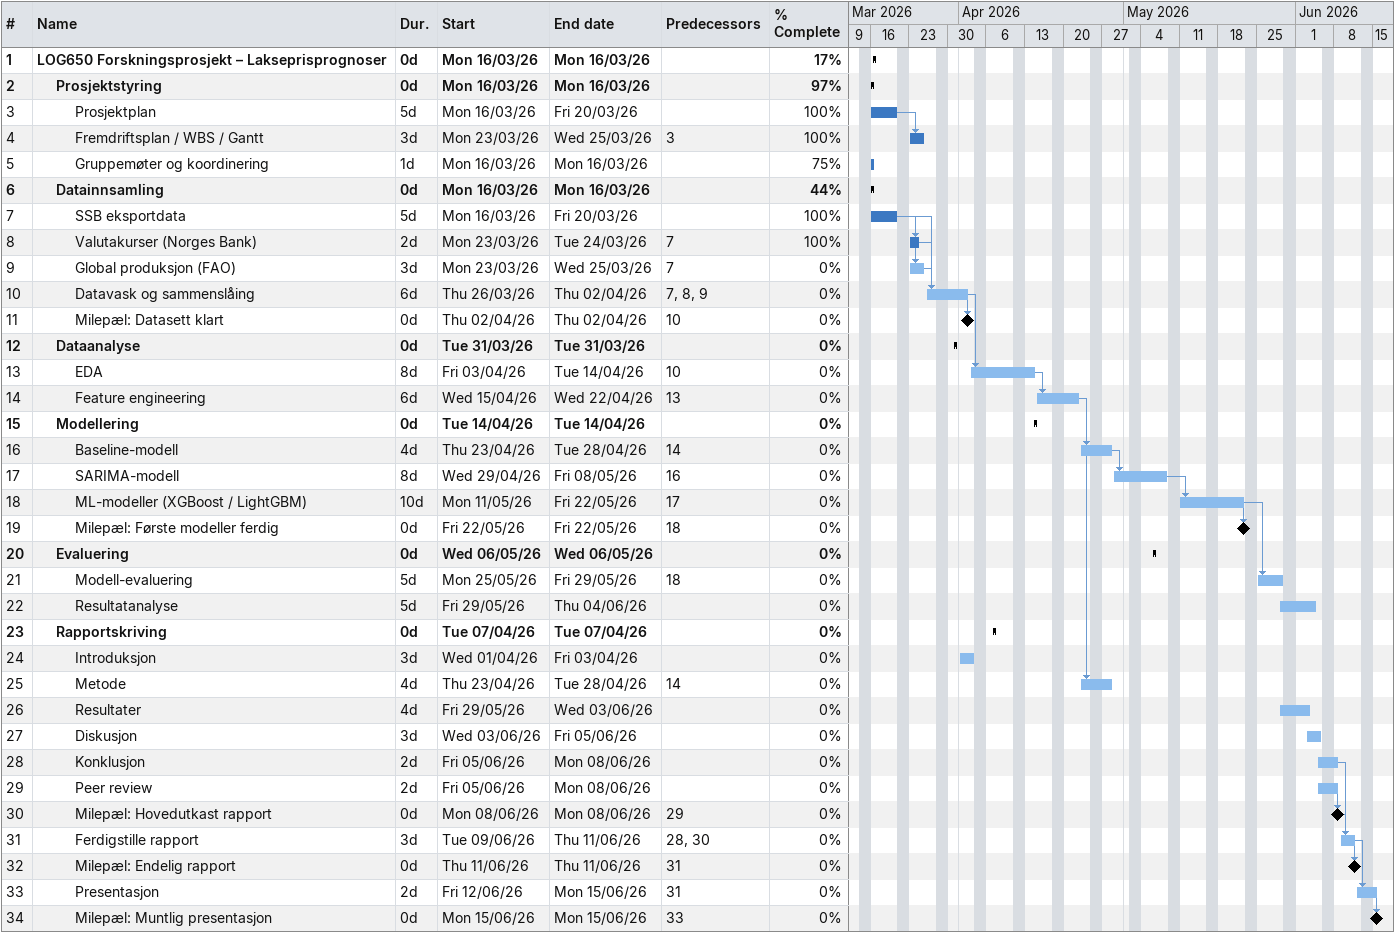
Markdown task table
| ID | Level | Task | Duration | Start | Finish | Predecessors | % complete |
|---|---|---|---|---|---|---|---|
| 1 | 1 | **LOG650 Forskningsprosjekt – Lakseprisprognoser** | 0d | 2026-03-16 | 2026-03-16 |  | 17 |
| 2 | 2 | **Prosjektstyring** | 0d | 2026-03-16 | 2026-03-16 |  | 97 |
| 3 | 3 | Prosjektplan | 5d | 2026-03-16 | 2026-03-20 |  | 100 |
| 4 | 3 | Fremdriftsplan / WBS / Gantt | 3d | 2026-03-23 | 2026-03-25 | 3 | 100 |
| 5 | 3 | Gruppemøter og koordinering | 1d | 2026-03-16 | 2026-03-16 |  | 75 |
| 6 | 2 | **Datainnsamling** | 0d | 2026-03-16 | 2026-03-16 |  | 44 |
| 7 | 3 | SSB eksportdata | 5d | 2026-03-16 | 2026-03-20 |  | 100 |
| 8 | 3 | Valutakurser (Norges Bank) | 2d | 2026-03-23 | 2026-03-24 | 7 | 100 |
| 9 | 3 | Global produksjon (FAO) | 3d | 2026-03-23 | 2026-03-25 | 7 | 0 |
| 10 | 3 | Datavask og sammenslåing | 6d | 2026-03-26 | 2026-04-02 | 7, 8, 9 | 0 |
| 11 | 3 | Milepæl: Datasett klart | 0d | 2026-04-02 | 2026-04-02 | 10 | 0 |
| 12 | 2 | **Dataanalyse** | 0d | 2026-03-31 | 2026-03-31 |  | 0 |
| 13 | 3 | EDA | 8d | 2026-04-03 | 2026-04-14 | 10 | 0 |
| 14 | 3 | Feature engineering | 6d | 2026-04-15 | 2026-04-22 | 13 | 0 |
| 15 | 2 | **Modellering** | 0d | 2026-04-14 | 2026-04-14 |  | 0 |
| 16 | 3 | Baseline-modell | 4d | 2026-04-23 | 2026-04-28 | 14 | 0 |
| 17 | 3 | SARIMA-modell | 8d | 2026-04-29 | 2026-05-08 | 16 | 0 |
| 18 | 3 | ML-modeller (XGBoost / LightGBM) | 10d | 2026-05-11 | 2026-05-22 | 17 | 0 |
| 19 | 3 | Milepæl: Første modeller ferdig | 0d | 2026-05-22 | 2026-05-22 | 18 | 0 |
| 20 | 2 | **Evaluering** | 0d | 2026-05-06 | 2026-05-06 |  | 0 |
| 21 | 3 | Modell-evaluering | 5d | 2026-05-25 | 2026-05-29 | 18 | 0 |
| 22 | 3 | Resultatanalyse | 5d | 2026-05-29 | 2026-06-04 |  | 0 |
| 23 | 2 | **Rapportskriving** | 0d | 2026-04-07 | 2026-04-07 |  | 0 |
| 24 | 3 | Introduksjon | 3d | 2026-04-01 | 2026-04-03 |  | 0 |
| 25 | 3 | Metode | 4d | 2026-04-23 | 2026-04-28 | 14 | 0 |
| 26 | 3 | Resultater | 4d | 2026-05-29 | 2026-06-03 |  | 0 |
| 27 | 3 | Diskusjon | 3d | 2026-06-03 | 2026-06-05 |  | 0 |
| 28 | 3 | Konklusjon | 2d | 2026-06-05 | 2026-06-08 |  | 0 |
| 29 | 3 | Peer review | 2d | 2026-06-05 | 2026-06-08 |  | 0 |
| 30 | 3 | Milepæl: Hovedutkast rapport | 0d | 2026-06-08 | 2026-06-08 | 29 | 0 |
| 31 | 3 | Ferdigstille rapport | 3d | 2026-06-09 | 2026-06-11 | 28, 30 | 0 |
| 32 | 3 | Milepæl: Endelig rapport | 0d | 2026-06-11 | 2026-06-11 | 31 | 0 |
| 33 | 3 | Presentasjon | 2d | 2026-06-12 | 2026-06-15 | 31 | 0 |
| 34 | 3 | Milepæl: Muntlig presentasjon | 0d | 2026-06-15 | 2026-06-15 | 33 | 0 |
